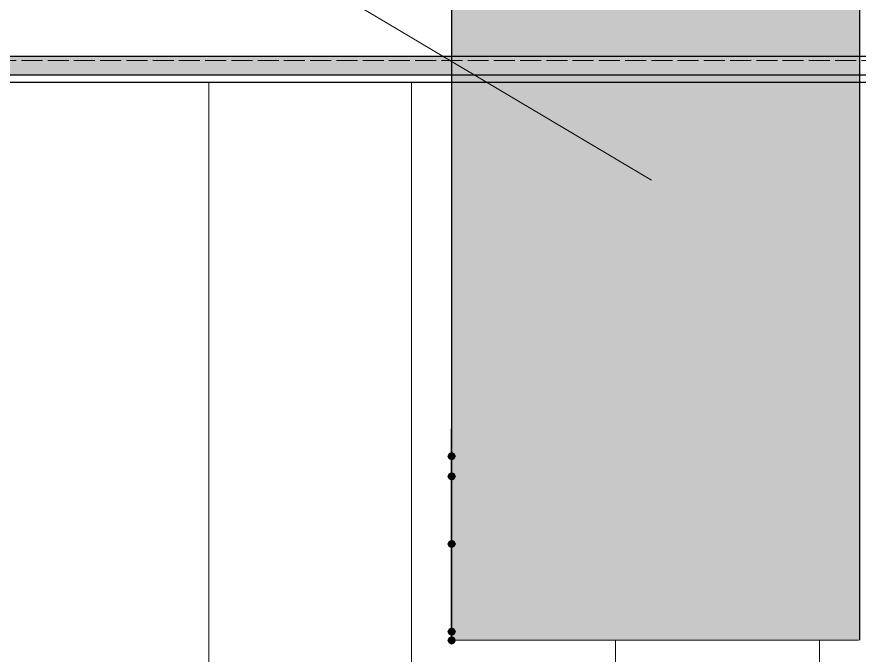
# Model space of a CAD drawing. Header units: millimetres. Extents: x -11345 to 411485, y -9810 to 73012.
# Drawn here: x 351967 to 354448, y 16595 to 18474 of the extents above; entities that cross this region are included whole.
import ezdxf

# ---------------------------------------------------------------- set-up
doc = ezdxf.new("R2010")
doc.units = ezdxf.units.MM
doc.linetypes.add('PDF_IMPORT', pattern=[1, 0.8, -0.2])
for name, color, linetype in [('PDF _Аннотация', 7, 'Continuous'), ('PDF _Каркас', 7, 'Continuous'), ('PDF _Крыша штриховка', 7, 'Continuous'), ('PDF _Линии', 7, 'Continuous'), ('PDF _Стены внутренние', 7, 'Continuous'), ('PDF _Стены наружные', 7, 'Continuous')]:
    doc.layers.add(name, color=color, linetype=linetype)
doc.layers.add('PDF _Крыша', color=9, linetype='Continuous', true_color=0x808080)
doc.layers.add('PDF _Обобщенные модели', color=7, linetype='Continuous', true_color=0xb5bcbf)

msp = doc.modelspace()

# ---------------------------------------------------------------- hatches: boundary and pattern name
at = {"layer": 'PDF _Линии', "transparency": 33554559}
for points in [[(353260.48587, 17180.68433), (353256.25284, 17189.15041), (353247.78676, 17193.38345), (353239.32068, 17189.15041), (353235.08764, 17180.68433), (353239.32068, 17172.21826), (353247.78676, 17167.98522), (353256.25284, 17172.21826)], [(353260.48587, 17121.4218), (353256.25284, 17129.88787), (353247.78676, 17134.12091), (353239.32068, 17129.88787), (353235.08764, 17121.4218), (353239.32068, 17112.95572), (353247.78676, 17108.72268), (353256.25284, 17112.95572)], [(353260.48587, 16922.46899), (353256.25284, 16930.93507), (353247.78676, 16935.16811), (353239.32068, 16930.93507), (353235.08764, 16922.46899), (353239.32068, 16914.00292), (353247.78676, 16909.76988), (353256.25284, 16914.00292)], [(353260.48587, 16664.25366), (353256.25284, 16672.71973), (353247.78676, 16676.95277), (353239.32068, 16672.71973), (353235.08764, 16664.25366), (353239.32068, 16655.78758), (353247.78676, 16651.55454), (353256.25284, 16655.78758)], [(353260.48587, 16638.85543), (353256.25284, 16647.3215), (353247.78676, 16651.55454), (353239.32068, 16647.3215), (353235.08764, 16638.85543), (353239.32068, 16630.38935), (353247.78676, 16626.15631), (353256.25284, 16630.38935)]]:
    msp.add_hatch(color=256, dxfattribs=at).paths.add_polyline_path(points)
at = {"layer": 'PDF _Обобщенные модели', "true_color": 0xb7c0ca, "transparency": 33554559}
h = msp.add_hatch(color=9, dxfattribs=at)
h.paths.add_polyline_path([(340491.22334, 18309.09141), (340493.64222, 18306.67253), (340482.35411, 18312.31659)])
h.paths.add_polyline_path([(345526.72481, 18332.07076), (345615.61862, 18302.4395), (353247.78676, 18302.4395), (353247.78676, 18357.46899), (345518.25874, 18357.46899), (345518.25874, 18340.53684), (340417.44753, 18340.53684), (340451.31183, 18323.60469), (340473.22403, 18315.63662), (340485.17614, 18306.67253), (340489.40918, 18306.67253), (340535.9726, 18285.50734), (345475.92835, 18285.50734), (345475.92835, 18277.04127), (345437.83101, 18264.34215), (345442.06405, 18264.34215), (345480.16139, 18277.04127), (345480.16139, 18285.50734), (345526.72481, 18285.50734), (345526.72481, 18302.4395), (345564.82216, 18302.4395), (345535.19089, 18323.60469), (345530.95785, 18323.60469), (345526.72481, 18327.83773)], flags=0)
h.paths.add_polyline_path([(345514.0257, 18277.04127), (345509.79266, 18277.04127), (345594.45343, 18247.41), (345611.38558, 18238.94392), (345619.85166, 18238.94392), (345602.9195, 18247.41)])
at = {"layer": 'PDF _Стены наружные', "true_color": 0xb6c1cb, "transparency": 33554687}
msp.add_hatch(color=9, dxfattribs=at).paths.add_polyline_path([(354449.96965, 19462.292), (353247.78676, 19462.292), (353247.78676, 16638.85543), (354449.96965, 16638.85543)])

# ---------------------------------------------------------------- linework, layer by layer
at = {"layer": 'PDF _Аннотация', "lineweight": 9}
msp.add_lwpolyline([(353836.17909, 17993.4277), (350898.45048, 19737.4395), (350610.60387, 19737.4395), (350525.9431, 19737.4395)], dxfattribs=at)
at = {"layer": 'PDF _Каркас', "color": 7, "lineweight": 0, "true_color": 0xf7f7f7}
for points in [[(353247.78676, 17121.4218), (353247.78676, 17121.4218), (353247.78676, 17121.4218)], [(353247.78676, 17112.95572), (353247.78676, 17112.95572), (353247.78676, 17112.95572)]]:
    msp.add_lwpolyline(points, close=True, dxfattribs=at)
for points in [[(353247.78676, 17121.4218), (353247.78676, 17121.4218), (353247.78676, 17121.4218)], [(353247.78676, 17121.4218), (353247.78676, 17121.4218), (353247.78676, 17121.4218)], [(353247.78676, 17104.48964), (353247.78676, 17104.48964), (353247.78676, 17104.48964)], [(353247.78676, 17104.48964), (353247.78676, 17104.48964), (353247.78676, 17104.48964)], [(353247.78676, 16935.16811), (353247.78676, 16935.16811), (353247.78676, 16935.16811)], [(353247.78676, 16935.16811), (353247.78676, 16935.16811), (353247.78676, 16935.16811)], [(353247.78676, 16935.16811), (353247.78676, 16935.16811), (353247.78676, 16935.16811)], [(353247.78676, 16926.70203), (353247.78676, 16926.70203), (353247.78676, 16926.70203)], [(353247.78676, 16926.70203), (353247.78676, 16926.70203), (353247.78676, 16926.70203)]]:
    msp.add_lwpolyline(points, dxfattribs=at)
at = {"layer": 'PDF _Каркас', "color": 7, "true_color": 0xf7f7f7, "transparency": 33554559}
for points in [[(353247.78676, 17121.4218), (353247.78676, 17117.18876), (353247.78676, 17117.18876)], [(353247.78676, 17117.18876), (353247.78676, 17117.18876), (353247.78676, 17121.4218)], [(353247.78676, 17117.18876), (353247.78676, 17112.95572), (353247.78676, 17112.95572)], [(353247.78676, 17112.95572), (353247.78676, 17112.95572), (353247.78676, 17117.18876)], [(353247.78676, 17112.95572), (353247.78676, 17104.48964), (353247.78676, 17104.48964)], [(353247.78676, 17104.48964), (353247.78676, 17104.48964), (353247.78676, 17112.95572)], [(353247.78676, 17104.48964), (353247.78676, 17015.59584), (353247.78676, 17015.59584)], [(353247.78676, 17015.59584), (353247.78676, 17015.59584), (353247.78676, 17104.48964)], [(353247.78676, 17015.59584), (353247.78676, 16943.63419), (353247.78676, 16943.63419)], [(353247.78676, 16943.63419), (353247.78676, 16943.63419), (353247.78676, 17015.59584)], [(353247.78676, 16943.63419), (353247.78676, 16935.16811), (353247.78676, 16935.16811)], [(353247.78676, 16935.16811), (353247.78676, 16935.16811), (353247.78676, 16943.63419)], [(353247.78676, 16935.16811), (353247.78676, 16930.93507), (353247.78676, 16930.93507)], [(353247.78676, 16930.93507), (353247.78676, 16930.93507), (353247.78676, 16935.16811)], [(353247.78676, 16930.93507), (353247.78676, 16926.70203), (353247.78676, 16926.70203)], [(353247.78676, 16926.70203), (353247.78676, 16922.46899), (353247.78676, 16922.46899)], [(353247.78676, 16922.46899), (353247.78676, 16922.46899), (353247.78676, 16926.70203)]]:
    msp.add_solid(points, dxfattribs=at)
at = {"layer": 'PDF _Крыша', "color": 7, "lineweight": 9}
msp.add_lwpolyline([(353247.78676, 17261.11206), (353247.78676, 17261.11206)], dxfattribs=at)
at = {"layer": 'PDF _Крыша', "transparency": 33554559}
for points in [[(353247.78676, 17261.11206), (353247.78676, 17180.68433), (353247.78676, 17180.68433)], [(353247.78676, 17180.68433), (353247.78676, 17180.68433), (353247.78676, 17261.11206)], [(353247.78676, 17180.68433), (353247.78676, 17121.4218), (353247.78676, 17121.4218)], [(353247.78676, 17121.4218), (353247.78676, 17121.4218), (353247.78676, 17180.68433)], [(353247.78676, 16922.46899), (353247.78676, 16837.80823), (353247.78676, 16837.80823)], [(353247.78676, 16837.80823), (353247.78676, 16837.80823), (353247.78676, 16922.46899)], [(353247.78676, 16837.80823), (353247.78676, 16664.25366), (353247.78676, 16664.25366)], [(353247.78676, 16664.25366), (353247.78676, 16664.25366), (353247.78676, 16837.80823)]]:
    msp.add_solid(points, dxfattribs=at)
at = {"layer": 'PDF _Крыша штриховка', "lineweight": 9}
for points in [[(352532.40328, 16262.11501), (352532.40328, 18281.2743)], [(353129.26169, 16249.4159), (353129.26169, 18281.2743)], [(353730.35313, 16279.04717), (353730.35313, 16638.85543)], [(354331.44458, 16279.04717), (354331.44458, 16638.85543)]]:
    msp.add_lwpolyline(points, dxfattribs=at)
at = {"layer": 'PDF _Линии', "lineweight": 30}
msp.add_lwpolyline([(354449.96965, 16638.85543), (354449.96965, 19462.292), (353247.78676, 19462.292), (353247.78676, 16638.85543), (353247.78676, 17261.11206)], dxfattribs=at)
at = {"layer": 'PDF _Линии', "lineweight": 30, "ltscale": 77.298008}
msp.add_lwpolyline([(345518.25874, 18357.46899), (371521.81331, 18357.46899)], dxfattribs=at)
at = {"layer": 'PDF _Линии', "lineweight": 30, "ltscale": 76.282043}
msp.add_lwpolyline([(371521.81331, 18302.4395), (345526.72481, 18302.4395)], dxfattribs=at)
at = {"layer": 'PDF _Линии', "lineweight": 30, "ltscale": 40.440327}
msp.add_lwpolyline([(345878.067, 18281.2743), (371458.31773, 18281.2743), (376449.06995, 15440.90557)], dxfattribs=at)
at = {"layer": 'PDF _Линии', "lineweight": 9}
msp.add_lwpolyline([(353247.78676, 16638.85543), (354445.73661, 16638.85543)], dxfattribs=at)
at = {"layer": 'PDF _Обобщенные модели', "color": 7, "linetype": 'PDF_IMPORT', "lineweight": 18, "ltscale": 77.298008}
msp.add_lwpolyline([(371521.81331, 18344.76988), (345518.25874, 18344.76988)], dxfattribs=at)
at = {"layer": 'PDF _Обобщенные модели', "color": 7, "linetype": 'PDF_IMPORT', "lineweight": 18, "ltscale": 76.324375}
msp.add_lwpolyline([(371521.81331, 18302.4395), (345526.72481, 18302.4395)], dxfattribs=at)
at = {"layer": 'PDF _Обобщенные модели', "color": 9, "lineweight": 0, "true_color": 0xb7c0ca}
msp.add_lwpolyline([(353247.78676, 18302.4395), (345615.61862, 18302.4395), (353247.78676, 18302.4395)], dxfattribs=at)
at = {"layer": 'PDF _Стены внутренние', "color": 33, "true_color": 0xdf8d79, "transparency": 33554559}
for points in [[(353247.78676, 16664.25366), (353247.78676, 16638.85543), (353247.78676, 16638.85543)], [(353247.78676, 16638.85543), (353247.78676, 16638.85543), (353247.78676, 16664.25366)]]:
    msp.add_solid(points, dxfattribs=at)

doc.saveas('drawing.dxf')
